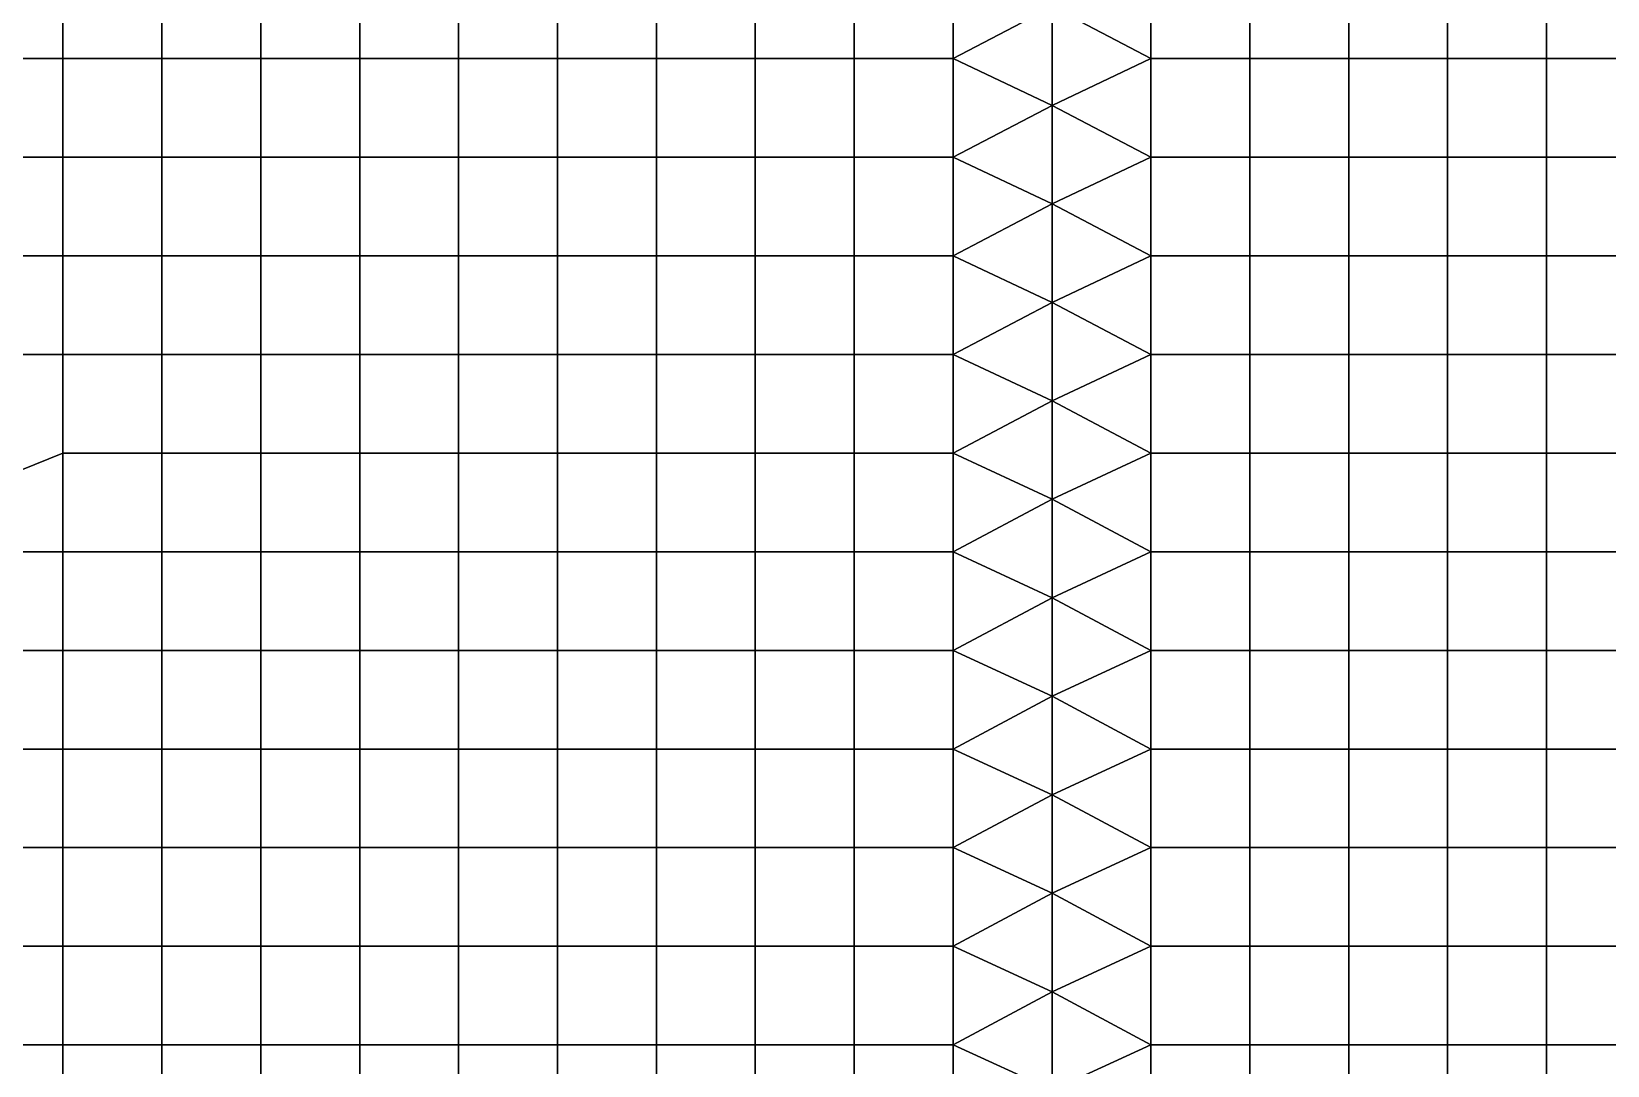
# Model space of a CAD drawing. Extents: x -13 to 39.3, y -26.5 to 20.6.
# Drawn here: x 7.97 to 15.97, y 6.43 to 11.68 of the extents above; entities that cross this region are included whole.
import ezdxf

# ---------------------------------------------------------------- set-up
doc = ezdxf.new("R2010")
doc.units = 0
doc.layers.add('BARS', color=1, linetype='CONTINUOUS')
doc.layers.add('FACES', color=5, linetype='CONTINUOUS')

msp = doc.modelspace()

# ---------------------------------------------------------------- linework, layer by layer
at = {"layer": 'BARS'}
for p, q in [((13.15, 11.3), (13.15, 11.8)), ((13.15, 11.3, 3.3), (13.15, 11.8, 3.3)), ((13.15, 10.8), (13.15, 11.3)), ((13.15, 10.8, 3.3), (13.15, 11.3, 3.3)), ((13.15, 10.3), (13.15, 10.8)), ((13.15, 10.3, 3.3), (13.15, 10.8, 3.3)), ((13.15, 9.8), (13.15, 10.3)), ((13.15, 9.8, 3.3), (13.15, 10.3, 3.3)), ((13.15, 9.3), (13.15, 9.8)), ((13.15, 9.3, 3.3), (13.15, 9.8, 3.3)), ((13.15, 8.8), (13.15, 9.3)), ((13.15, 8.8, 3.3), (13.15, 9.3, 3.3)), ((13.15, 8.3), (13.15, 8.8)), ((13.15, 8.3, 3.3), (13.15, 8.8, 3.3)), ((13.15, 7.8), (13.15, 8.3)), ((13.15, 7.8, 3.3), (13.15, 8.3, 3.3)), ((13.15, 7.3), (13.15, 7.8)), ((13.15, 7.3, 3.3), (13.15, 7.8, 3.3)), ((13.15, 6.8), (13.15, 7.3)), ((13.15, 6.8, 3.3), (13.15, 7.3, 3.3)), ((13.15, 6.3), (13.15, 6.8)), ((13.15, 6.3, 3.3), (13.15, 6.8, 3.3))]:
    msp.add_line(p, q, dxfattribs=at)
at = {"layer": 'FACES'}
for points in [[(8.12887, 12.038), (7.62675, 12.038), (7.62675, 11.5373), (8.12887, 11.5373)], [(8.12887, 12.038, 3.3), (7.62675, 12.038, 3.3), (7.62675, 11.5373, 3.3), (8.12887, 11.5373, 3.3)], [(8.63098, 12.038), (8.12887, 12.038), (8.12887, 11.5373), (8.63098, 11.5373)], [(8.63098, 12.038, 3.3), (8.12887, 12.038, 3.3), (8.12887, 11.5373, 3.3), (8.63098, 11.5373, 3.3)], [(9.13309, 12.038), (8.63098, 12.038), (8.63098, 11.5373), (9.13309, 11.5373)], [(9.13309, 12.038, 3.3), (8.63098, 12.038, 3.3), (8.63098, 11.5373, 3.3), (9.13309, 11.5373, 3.3)], [(9.63521, 12.038), (9.13309, 12.038), (9.13309, 11.5373), (9.63521, 11.5373)], [(9.63521, 12.038, 3.3), (9.13309, 12.038, 3.3), (9.13309, 11.5373, 3.3), (9.63521, 11.5373, 3.3)], [(10.1373, 12.038), (9.63521, 12.038), (9.63521, 11.5373), (10.1373, 11.5373)], [(10.1373, 12.038, 3.3), (9.63521, 12.038, 3.3), (9.63521, 11.5373, 3.3), (10.1373, 11.5373, 3.3)], [(10.6394, 12.038), (10.1373, 12.038), (10.1373, 11.5373), (10.6394, 11.5373)], [(10.6394, 12.038, 3.3), (10.1373, 12.038, 3.3), (10.1373, 11.5373, 3.3), (10.6394, 11.5373, 3.3)], [(11.1415, 12.038), (10.6394, 12.038), (10.6394, 11.5373), (11.1415, 11.5373)], [(11.1415, 12.038, 3.3), (10.6394, 12.038, 3.3), (10.6394, 11.5373, 3.3), (11.1415, 11.5373, 3.3)], [(11.6437, 12.038), (11.1415, 12.038), (11.1415, 11.5373), (11.6437, 11.5373)], [(11.6437, 12.038, 3.3), (11.1415, 12.038, 3.3), (11.1415, 11.5373, 3.3), (11.6437, 11.5373, 3.3)], [(12.1458, 12.038), (11.6437, 12.038), (11.6437, 11.5373), (12.1458, 11.5373)], [(12.1458, 12.038, 3.3), (11.6437, 12.038, 3.3), (11.6437, 11.5373, 3.3), (12.1458, 11.5373, 3.3)], [(12.6479, 12.038), (12.1458, 12.038), (12.1458, 11.5373), (12.6479, 11.5373)], [(12.6479, 12.038, 3.3), (12.1458, 12.038, 3.3), (12.1458, 11.5373, 3.3), (12.6479, 11.5373, 3.3)], [(13.15, 11.8), (12.6479, 12.038), (12.6479, 11.5373)], [(13.15, 11.8, 3.3), (12.6479, 12.038, 3.3), (12.6479, 11.5373, 3.3)], [(13.6521, 12.038), (13.15, 11.8), (13.6521, 11.5373)], [(13.6521, 12.038, 3.3), (13.15, 11.8, 3.3), (13.6521, 11.5373, 3.3)], [(14.1542, 12.038), (13.6521, 12.038), (13.6521, 11.5373), (14.1542, 11.5373)], [(14.1542, 12.038, 3.3), (13.6521, 12.038, 3.3), (13.6521, 11.5373, 3.3), (14.1542, 11.5373, 3.3)], [(14.6563, 12.038), (14.1542, 12.038), (14.1542, 11.5373), (14.6563, 11.5373)], [(14.6563, 12.038, 3.3), (14.1542, 12.038, 3.3), (14.1542, 11.5373, 3.3), (14.6563, 11.5373, 3.3)], [(15.1585, 12.038), (14.6563, 12.038), (14.6563, 11.5373), (15.1585, 11.5373)], [(15.1585, 12.038, 3.3), (14.6563, 12.038, 3.3), (14.6563, 11.5373, 3.3), (15.1585, 11.5373, 3.3)], [(15.6606, 12.038), (15.1585, 12.038), (15.1585, 11.5373), (15.6606, 11.5373)], [(15.6606, 12.038, 3.3), (15.1585, 12.038, 3.3), (15.1585, 11.5373, 3.3), (15.6606, 11.5373, 3.3)], [(16.1627, 12.038), (15.6606, 12.038), (15.6606, 11.5373), (16.1627, 11.5373)], [(16.1627, 12.038, 3.3), (15.6606, 12.038, 3.3), (15.6606, 11.5373, 3.3), (16.1627, 11.5373, 3.3)], [(13.15, 11.8), (12.6479, 11.5373), (13.15, 11.3)], [(13.15, 11.8, 3.3), (12.6479, 11.5373, 3.3), (13.15, 11.3, 3.3)], [(13.6521, 11.5373), (13.15, 11.8), (13.15, 11.3)], [(13.6521, 11.5373, 3.3), (13.15, 11.8, 3.3), (13.15, 11.3, 3.3)], [(8.12887, 11.5373), (7.62675, 11.5373), (7.62675, 11.0366), (8.12887, 11.0366)], [(8.12887, 11.5373, 3.3), (7.62675, 11.5373, 3.3), (7.62675, 11.0366, 3.3), (8.12887, 11.0366, 3.3)], [(8.63098, 11.5373), (8.12887, 11.5373), (8.12887, 11.0366), (8.63098, 11.0366)], [(8.63098, 11.5373, 3.3), (8.12887, 11.5373, 3.3), (8.12887, 11.0366, 3.3), (8.63098, 11.0366, 3.3)], [(9.13309, 11.5373), (8.63098, 11.5373), (8.63098, 11.0366), (9.13309, 11.0366)], [(9.13309, 11.5373, 3.3), (8.63098, 11.5373, 3.3), (8.63098, 11.0366, 3.3), (9.13309, 11.0366, 3.3)], [(9.63521, 11.5373), (9.13309, 11.5373), (9.13309, 11.0366), (9.63521, 11.0366)], [(9.63521, 11.5373, 3.3), (9.13309, 11.5373, 3.3), (9.13309, 11.0366, 3.3), (9.63521, 11.0366, 3.3)], [(10.1373, 11.5373), (9.63521, 11.5373), (9.63521, 11.0366), (10.1373, 11.0366)], [(10.1373, 11.5373, 3.3), (9.63521, 11.5373, 3.3), (9.63521, 11.0366, 3.3), (10.1373, 11.0366, 3.3)], [(10.6394, 11.5373), (10.1373, 11.5373), (10.1373, 11.0366), (10.6394, 11.0366)], [(10.6394, 11.5373, 3.3), (10.1373, 11.5373, 3.3), (10.1373, 11.0366, 3.3), (10.6394, 11.0366, 3.3)], [(11.1415, 11.5373), (10.6394, 11.5373), (10.6394, 11.0366), (11.1415, 11.0366)], [(11.1415, 11.5373, 3.3), (10.6394, 11.5373, 3.3), (10.6394, 11.0366, 3.3), (11.1415, 11.0366, 3.3)], [(11.6437, 11.5373), (11.1415, 11.5373), (11.1415, 11.0366), (11.6437, 11.0366)], [(11.6437, 11.5373, 3.3), (11.1415, 11.5373, 3.3), (11.1415, 11.0366, 3.3), (11.6437, 11.0366, 3.3)], [(12.1458, 11.5373), (11.6437, 11.5373), (11.6437, 11.0366), (12.1458, 11.0366)], [(12.1458, 11.5373, 3.3), (11.6437, 11.5373, 3.3), (11.6437, 11.0366, 3.3), (12.1458, 11.0366, 3.3)], [(12.6479, 11.5373), (12.1458, 11.5373), (12.1458, 11.0366), (12.6479, 11.0366)], [(12.6479, 11.5373, 3.3), (12.1458, 11.5373, 3.3), (12.1458, 11.0366, 3.3), (12.6479, 11.0366, 3.3)], [(13.15, 11.3), (12.6479, 11.5373), (12.6479, 11.0366)], [(13.15, 11.3, 3.3), (12.6479, 11.5373, 3.3), (12.6479, 11.0366, 3.3)], [(13.6521, 11.5373), (13.15, 11.3), (13.6521, 11.0366)], [(13.6521, 11.5373, 3.3), (13.15, 11.3, 3.3), (13.6521, 11.0366, 3.3)], [(14.1542, 11.5373), (13.6521, 11.5373), (13.6521, 11.0366), (14.1542, 11.0366)], [(14.1542, 11.5373, 3.3), (13.6521, 11.5373, 3.3), (13.6521, 11.0366, 3.3), (14.1542, 11.0366, 3.3)], [(14.6563, 11.5373), (14.1542, 11.5373), (14.1542, 11.0366), (14.6563, 11.0366)], [(14.6563, 11.5373, 3.3), (14.1542, 11.5373, 3.3), (14.1542, 11.0366, 3.3), (14.6563, 11.0366, 3.3)], [(15.1585, 11.5373), (14.6563, 11.5373), (14.6563, 11.0366), (15.1585, 11.0366)], [(15.1585, 11.5373, 3.3), (14.6563, 11.5373, 3.3), (14.6563, 11.0366, 3.3), (15.1585, 11.0366, 3.3)], [(15.6606, 11.5373), (15.1585, 11.5373), (15.1585, 11.0366), (15.6606, 11.0366)], [(15.6606, 11.5373, 3.3), (15.1585, 11.5373, 3.3), (15.1585, 11.0366, 3.3), (15.6606, 11.0366, 3.3)], [(16.1627, 11.5373), (15.6606, 11.5373), (15.6606, 11.0366), (16.1627, 11.0366)], [(16.1627, 11.5373, 3.3), (15.6606, 11.5373, 3.3), (15.6606, 11.0366, 3.3), (16.1627, 11.0366, 3.3)], [(13.15, 11.3), (12.6479, 11.0366), (13.15, 10.8)], [(13.15, 11.3, 3.3), (12.6479, 11.0366, 3.3), (13.15, 10.8, 3.3)], [(13.6521, 11.0366), (13.15, 11.3), (13.15, 10.8)], [(13.15, 10.8, 0.66), (13.15, 10.8), (13.15, 11.3), (13.15, 11.3, 0.66)], [(13.15, 10.8, 1.32), (13.15, 10.8, 0.66), (13.15, 11.3, 0.66), (13.15, 11.3, 1.32)], [(13.15, 10.8, 1.98), (13.15, 10.8, 1.32), (13.15, 11.3, 1.32), (13.15, 11.3, 1.98)], [(13.15, 10.8, 2.64), (13.15, 10.8, 1.98), (13.15, 11.3, 1.98), (13.15, 11.3, 2.64)], [(13.15, 10.8, 2.64), (13.15, 11.3, 2.64), (13.15, 11.3, 3.3), (13.15, 10.8, 3.3)], [(13.6521, 11.0366, 3.3), (13.15, 11.3, 3.3), (13.15, 10.8, 3.3)], [(8.12887, 11.0366), (7.62675, 11.0366), (7.62675, 10.5359), (8.12887, 10.5359)], [(8.12887, 11.0366, 3.3), (7.62675, 11.0366, 3.3), (7.62675, 10.5359, 3.3), (8.12887, 10.5359, 3.3)], [(8.63098, 11.0366), (8.12887, 11.0366), (8.12887, 10.5359), (8.63098, 10.5359)], [(8.63098, 11.0366, 3.3), (8.12887, 11.0366, 3.3), (8.12887, 10.5359, 3.3), (8.63098, 10.5359, 3.3)], [(9.13309, 11.0366), (8.63098, 11.0366), (8.63098, 10.5359), (9.13309, 10.5359)], [(9.13309, 11.0366, 3.3), (8.63098, 11.0366, 3.3), (8.63098, 10.5359, 3.3), (9.13309, 10.5359, 3.3)], [(9.63521, 11.0366), (9.13309, 11.0366), (9.13309, 10.5359), (9.63521, 10.5359)], [(9.63521, 11.0366, 3.3), (9.13309, 11.0366, 3.3), (9.13309, 10.5359, 3.3), (9.63521, 10.5359, 3.3)], [(10.1373, 11.0366), (9.63521, 11.0366), (9.63521, 10.5359), (10.1373, 10.5359)], [(10.1373, 11.0366, 3.3), (9.63521, 11.0366, 3.3), (9.63521, 10.5359, 3.3), (10.1373, 10.5359, 3.3)], [(10.6394, 11.0366), (10.1373, 11.0366), (10.1373, 10.5359), (10.6394, 10.5359)], [(10.6394, 11.0366, 3.3), (10.1373, 11.0366, 3.3), (10.1373, 10.5359, 3.3), (10.6394, 10.5359, 3.3)], [(11.1415, 11.0366), (10.6394, 11.0366), (10.6394, 10.5359), (11.1415, 10.5359)], [(11.1415, 11.0366, 3.3), (10.6394, 11.0366, 3.3), (10.6394, 10.5359, 3.3), (11.1415, 10.5359, 3.3)], [(11.6437, 11.0366), (11.1415, 11.0366), (11.1415, 10.5359), (11.6437, 10.5359)], [(11.6437, 11.0366, 3.3), (11.1415, 11.0366, 3.3), (11.1415, 10.5359, 3.3), (11.6437, 10.5359, 3.3)], [(12.1458, 11.0366), (11.6437, 11.0366), (11.6437, 10.5359), (12.1458, 10.5359)], [(12.1458, 11.0366, 3.3), (11.6437, 11.0366, 3.3), (11.6437, 10.5359, 3.3), (12.1458, 10.5359, 3.3)], [(12.6479, 11.0366), (12.1458, 11.0366), (12.1458, 10.5359), (12.6479, 10.5359)], [(12.6479, 11.0366, 3.3), (12.1458, 11.0366, 3.3), (12.1458, 10.5359, 3.3), (12.6479, 10.5359, 3.3)], [(13.15, 10.8), (12.6479, 11.0366), (12.6479, 10.5359)], [(13.15, 10.8, 3.3), (12.6479, 11.0366, 3.3), (12.6479, 10.5359, 3.3)], [(13.6521, 11.0366), (13.15, 10.8), (13.6521, 10.5359)], [(13.6521, 11.0366, 3.3), (13.15, 10.8, 3.3), (13.6521, 10.5359, 3.3)], [(14.1542, 11.0366), (13.6521, 11.0366), (13.6521, 10.5359), (14.1542, 10.5359)], [(14.1542, 11.0366, 3.3), (13.6521, 11.0366, 3.3), (13.6521, 10.5359, 3.3), (14.1542, 10.5359, 3.3)], [(14.6563, 11.0366), (14.1542, 11.0366), (14.1542, 10.5359), (14.6563, 10.5359)], [(14.6563, 11.0366, 3.3), (14.1542, 11.0366, 3.3), (14.1542, 10.5359, 3.3), (14.6563, 10.5359, 3.3)], [(15.1585, 11.0366), (14.6563, 11.0366), (14.6563, 10.5359), (15.1585, 10.5359)], [(15.1585, 11.0366, 3.3), (14.6563, 11.0366, 3.3), (14.6563, 10.5359, 3.3), (15.1585, 10.5359, 3.3)], [(15.6606, 11.0366), (15.1585, 11.0366), (15.1585, 10.5359), (15.6606, 10.5359)], [(15.6606, 11.0366, 3.3), (15.1585, 11.0366, 3.3), (15.1585, 10.5359, 3.3), (15.6606, 10.5359, 3.3)], [(16.1627, 11.0366), (15.6606, 11.0366), (15.6606, 10.5359), (16.1627, 10.5359)], [(16.1627, 11.0366, 3.3), (15.6606, 11.0366, 3.3), (15.6606, 10.5359, 3.3), (16.1627, 10.5359, 3.3)], [(13.15, 10.8), (12.6479, 10.5359), (13.15, 10.3)], [(13.15, 10.8, 3.3), (12.6479, 10.5359, 3.3), (13.15, 10.3, 3.3)], [(13.6521, 10.5359), (13.15, 10.8), (13.15, 10.3)], [(13.15, 10.3, 0.66), (13.15, 10.3), (13.15, 10.8), (13.15, 10.8, 0.66)], [(13.15, 10.3, 1.32), (13.15, 10.3, 0.66), (13.15, 10.8, 0.66), (13.15, 10.8, 1.32)], [(13.15, 10.3, 1.98), (13.15, 10.3, 1.32), (13.15, 10.8, 1.32), (13.15, 10.8, 1.98)], [(13.15, 10.3, 2.64), (13.15, 10.3, 1.98), (13.15, 10.8, 1.98), (13.15, 10.8, 2.64)], [(13.15, 10.3, 2.64), (13.15, 10.8, 2.64), (13.15, 10.8, 3.3), (13.15, 10.3, 3.3)], [(13.6521, 10.5359, 3.3), (13.15, 10.8, 3.3), (13.15, 10.3, 3.3)], [(8.12887, 10.5359), (7.62675, 10.5359), (7.62675, 10.0351), (8.12887, 10.0351)], [(8.12887, 10.5359, 3.3), (7.62675, 10.5359, 3.3), (7.62675, 10.0351, 3.3), (8.12887, 10.0351, 3.3)], [(8.63098, 10.5359), (8.12887, 10.5359), (8.12887, 10.0351), (8.63098, 10.0351)], [(8.63098, 10.5359, 3.3), (8.12887, 10.5359, 3.3), (8.12887, 10.0351, 3.3), (8.63098, 10.0351, 3.3)], [(9.13309, 10.5359), (8.63098, 10.5359), (8.63098, 10.0351), (9.13309, 10.0351)], [(9.13309, 10.5359, 3.3), (8.63098, 10.5359, 3.3), (8.63098, 10.0351, 3.3), (9.13309, 10.0351, 3.3)], [(9.63521, 10.5359), (9.13309, 10.5359), (9.13309, 10.0351), (9.63521, 10.0351)], [(9.63521, 10.5359, 3.3), (9.13309, 10.5359, 3.3), (9.13309, 10.0351, 3.3), (9.63521, 10.0351, 3.3)], [(10.1373, 10.5359), (9.63521, 10.5359), (9.63521, 10.0351), (10.1373, 10.0351)], [(10.1373, 10.5359, 3.3), (9.63521, 10.5359, 3.3), (9.63521, 10.0351, 3.3), (10.1373, 10.0351, 3.3)], [(10.6394, 10.5359), (10.1373, 10.5359), (10.1373, 10.0351), (10.6394, 10.0351)], [(10.6394, 10.5359, 3.3), (10.1373, 10.5359, 3.3), (10.1373, 10.0351, 3.3), (10.6394, 10.0351, 3.3)], [(11.1415, 10.5359), (10.6394, 10.5359), (10.6394, 10.0351), (11.1415, 10.0351)], [(11.1415, 10.5359, 3.3), (10.6394, 10.5359, 3.3), (10.6394, 10.0351, 3.3), (11.1415, 10.0351, 3.3)], [(11.6437, 10.5359), (11.1415, 10.5359), (11.1415, 10.0351), (11.6437, 10.0351)], [(11.6437, 10.5359, 3.3), (11.1415, 10.5359, 3.3), (11.1415, 10.0351, 3.3), (11.6437, 10.0351, 3.3)], [(12.1458, 10.5359), (11.6437, 10.5359), (11.6437, 10.0351), (12.1458, 10.0351)], [(12.1458, 10.5359, 3.3), (11.6437, 10.5359, 3.3), (11.6437, 10.0351, 3.3), (12.1458, 10.0351, 3.3)], [(12.6479, 10.5359), (12.1458, 10.5359), (12.1458, 10.0351), (12.6479, 10.0351)], [(12.6479, 10.5359, 3.3), (12.1458, 10.5359, 3.3), (12.1458, 10.0351, 3.3), (12.6479, 10.0351, 3.3)], [(13.15, 10.3), (12.6479, 10.5359), (12.6479, 10.0351)], [(13.15, 10.3, 3.3), (12.6479, 10.5359, 3.3), (12.6479, 10.0351, 3.3)], [(13.6521, 10.5359), (13.15, 10.3), (13.6521, 10.0351)], [(13.6521, 10.5359, 3.3), (13.15, 10.3, 3.3), (13.6521, 10.0351, 3.3)], [(14.1542, 10.5359), (13.6521, 10.5359), (13.6521, 10.0351), (14.1542, 10.0351)], [(14.1542, 10.5359, 3.3), (13.6521, 10.5359, 3.3), (13.6521, 10.0351, 3.3), (14.1542, 10.0351, 3.3)], [(14.6563, 10.5359), (14.1542, 10.5359), (14.1542, 10.0351), (14.6563, 10.0351)], [(14.6563, 10.5359, 3.3), (14.1542, 10.5359, 3.3), (14.1542, 10.0351, 3.3), (14.6563, 10.0351, 3.3)], [(15.1585, 10.5359), (14.6563, 10.5359), (14.6563, 10.0351), (15.1585, 10.0351)], [(15.1585, 10.5359, 3.3), (14.6563, 10.5359, 3.3), (14.6563, 10.0351, 3.3), (15.1585, 10.0351, 3.3)], [(15.6606, 10.5359), (15.1585, 10.5359), (15.1585, 10.0351), (15.6606, 10.0351)], [(15.6606, 10.5359, 3.3), (15.1585, 10.5359, 3.3), (15.1585, 10.0351, 3.3), (15.6606, 10.0351, 3.3)], [(16.1627, 10.5359), (15.6606, 10.5359), (15.6606, 10.0351), (16.1627, 10.0351)], [(16.1627, 10.5359, 3.3), (15.6606, 10.5359, 3.3), (15.6606, 10.0351, 3.3), (16.1627, 10.0351, 3.3)], [(13.15, 10.3), (12.6479, 10.0351), (13.15, 9.8)], [(13.15, 10.3, 3.3), (12.6479, 10.0351, 3.3), (13.15, 9.8, 3.3)], [(13.6521, 10.0351), (13.15, 10.3), (13.15, 9.8)], [(13.15, 9.8, 0.66), (13.15, 9.8), (13.15, 10.3), (13.15, 10.3, 0.66)], [(13.15, 9.8, 1.32), (13.15, 9.8, 0.66), (13.15, 10.3, 0.66), (13.15, 10.3, 1.32)], [(13.15, 9.8, 1.98), (13.15, 9.8, 1.32), (13.15, 10.3, 1.32), (13.15, 10.3, 1.98)], [(13.15, 9.8, 2.64), (13.15, 9.8, 1.98), (13.15, 10.3, 1.98), (13.15, 10.3, 2.64)], [(13.15, 9.8, 2.64), (13.15, 10.3, 2.64), (13.15, 10.3, 3.3), (13.15, 9.8, 3.3)], [(13.6521, 10.0351, 3.3), (13.15, 10.3, 3.3), (13.15, 9.8, 3.3)], [(8.12887, 10.0351), (7.62675, 10.0351), (7.55, 9.3), (8.12887, 9.53444)], [(8.12887, 10.0351, 3.3), (7.62675, 10.0351, 3.3), (7.55, 9.3, 3.3), (8.12887, 9.53444, 3.3)], [(8.63098, 10.0351), (8.12887, 10.0351), (8.12887, 9.53444), (8.63098, 9.53444)], [(8.63098, 10.0351, 3.3), (8.12887, 10.0351, 3.3), (8.12887, 9.53444, 3.3), (8.63098, 9.53444, 3.3)], [(9.13309, 10.0351), (8.63098, 10.0351), (8.63098, 9.53444), (9.13309, 9.53444)], [(9.13309, 10.0351, 3.3), (8.63098, 10.0351, 3.3), (8.63098, 9.53444, 3.3), (9.13309, 9.53444, 3.3)], [(9.63521, 10.0351), (9.13309, 10.0351), (9.13309, 9.53444), (9.63521, 9.53444)], [(9.63521, 10.0351, 3.3), (9.13309, 10.0351, 3.3), (9.13309, 9.53444, 3.3), (9.63521, 9.53444, 3.3)], [(10.1373, 10.0351), (9.63521, 10.0351), (9.63521, 9.53444), (10.1373, 9.53444)], [(10.1373, 10.0351, 3.3), (9.63521, 10.0351, 3.3), (9.63521, 9.53444, 3.3), (10.1373, 9.53444, 3.3)], [(10.6394, 10.0351), (10.1373, 10.0351), (10.1373, 9.53444), (10.6394, 9.53444)], [(10.6394, 10.0351, 3.3), (10.1373, 10.0351, 3.3), (10.1373, 9.53444, 3.3), (10.6394, 9.53444, 3.3)], [(11.1415, 10.0351), (10.6394, 10.0351), (10.6394, 9.53444), (11.1415, 9.53444)], [(11.1415, 10.0351, 3.3), (10.6394, 10.0351, 3.3), (10.6394, 9.53444, 3.3), (11.1415, 9.53444, 3.3)], [(11.6437, 10.0351), (11.1415, 10.0351), (11.1415, 9.53444), (11.6437, 9.53444)], [(11.6437, 10.0351, 3.3), (11.1415, 10.0351, 3.3), (11.1415, 9.53444, 3.3), (11.6437, 9.53444, 3.3)], [(12.1458, 10.0351), (11.6437, 10.0351), (11.6437, 9.53444), (12.1458, 9.53444)], [(12.1458, 10.0351, 3.3), (11.6437, 10.0351, 3.3), (11.6437, 9.53444, 3.3), (12.1458, 9.53444, 3.3)], [(12.6479, 10.0351), (12.1458, 10.0351), (12.1458, 9.53444), (12.6479, 9.53444)], [(12.6479, 10.0351, 3.3), (12.1458, 10.0351, 3.3), (12.1458, 9.53444, 3.3), (12.6479, 9.53444, 3.3)], [(13.15, 9.8), (12.6479, 10.0351), (12.6479, 9.53444)], [(13.15, 9.8, 3.3), (12.6479, 10.0351, 3.3), (12.6479, 9.53444, 3.3)], [(13.6521, 10.0351), (13.15, 9.8), (13.6521, 9.53444)], [(13.6521, 10.0351, 3.3), (13.15, 9.8, 3.3), (13.6521, 9.53444, 3.3)], [(14.1542, 10.0351), (13.6521, 10.0351), (13.6521, 9.53444), (14.1542, 9.53444)], [(14.1542, 10.0351, 3.3), (13.6521, 10.0351, 3.3), (13.6521, 9.53444, 3.3), (14.1542, 9.53444, 3.3)], [(14.6563, 10.0351), (14.1542, 10.0351), (14.1542, 9.53444), (14.6563, 9.53444)], [(14.6563, 10.0351, 3.3), (14.1542, 10.0351, 3.3), (14.1542, 9.53444, 3.3), (14.6563, 9.53444, 3.3)], [(15.1585, 10.0351), (14.6563, 10.0351), (14.6563, 9.53444), (15.1585, 9.53444)], [(15.1585, 10.0351, 3.3), (14.6563, 10.0351, 3.3), (14.6563, 9.53444, 3.3), (15.1585, 9.53444, 3.3)], [(15.6606, 10.0351), (15.1585, 10.0351), (15.1585, 9.53444), (15.6606, 9.53444)], [(15.6606, 10.0351, 3.3), (15.1585, 10.0351, 3.3), (15.1585, 9.53444, 3.3), (15.6606, 9.53444, 3.3)], [(16.1627, 10.0351), (15.6606, 10.0351), (15.6606, 9.53444), (16.1627, 9.53444)], [(16.1627, 10.0351, 3.3), (15.6606, 10.0351, 3.3), (15.6606, 9.53444, 3.3), (16.1627, 9.53444, 3.3)], [(13.15, 9.8), (12.6479, 9.53444), (13.15, 9.3)], [(13.15, 9.8, 3.3), (12.6479, 9.53444, 3.3), (13.15, 9.3, 3.3)], [(13.6521, 9.53444), (13.15, 9.8), (13.15, 9.3)], [(13.15, 9.3, 0.66), (13.15, 9.3), (13.15, 9.8), (13.15, 9.8, 0.66)], [(13.15, 9.3, 1.32), (13.15, 9.3, 0.66), (13.15, 9.8, 0.66), (13.15, 9.8, 1.32)], [(13.15, 9.3, 1.98), (13.15, 9.3, 1.32), (13.15, 9.8, 1.32), (13.15, 9.8, 1.98)], [(13.15, 9.3, 2.64), (13.15, 9.3, 1.98), (13.15, 9.8, 1.98), (13.15, 9.8, 2.64)], [(13.15, 9.3, 2.64), (13.15, 9.8, 2.64), (13.15, 9.8, 3.3), (13.15, 9.3, 3.3)], [(13.6521, 9.53444, 3.3), (13.15, 9.8, 3.3), (13.15, 9.3, 3.3)], [(8.12887, 9.53444), (7.55, 9.3), (7.62675, 9.03373), (8.12887, 9.03373)], [(8.12887, 9.53444, 3.3), (7.55, 9.3, 3.3), (7.62675, 9.03373, 3.3), (8.12887, 9.03373, 3.3)], [(8.63098, 9.53444), (8.12887, 9.53444), (8.12887, 9.03373), (8.63098, 9.03373)], [(8.63098, 9.53444, 3.3), (8.12887, 9.53444, 3.3), (8.12887, 9.03373, 3.3), (8.63098, 9.03373, 3.3)], [(9.13309, 9.53444), (8.63098, 9.53444), (8.63098, 9.03373), (9.13309, 9.03373)], [(9.13309, 9.53444, 3.3), (8.63098, 9.53444, 3.3), (8.63098, 9.03373, 3.3), (9.13309, 9.03373, 3.3)], [(9.63521, 9.53444), (9.13309, 9.53444), (9.13309, 9.03373), (9.63521, 9.03373)], [(9.63521, 9.53444, 3.3), (9.13309, 9.53444, 3.3), (9.13309, 9.03373, 3.3), (9.63521, 9.03373, 3.3)], [(10.1373, 9.53444), (9.63521, 9.53444), (9.63521, 9.03373), (10.1373, 9.03373)], [(10.1373, 9.53444, 3.3), (9.63521, 9.53444, 3.3), (9.63521, 9.03373, 3.3), (10.1373, 9.03373, 3.3)], [(10.6394, 9.53444), (10.1373, 9.53444), (10.1373, 9.03373), (10.6394, 9.03373)], [(10.6394, 9.53444, 3.3), (10.1373, 9.53444, 3.3), (10.1373, 9.03373, 3.3), (10.6394, 9.03373, 3.3)], [(11.1415, 9.53444), (10.6394, 9.53444), (10.6394, 9.03373), (11.1415, 9.03373)], [(11.1415, 9.53444, 3.3), (10.6394, 9.53444, 3.3), (10.6394, 9.03373, 3.3), (11.1415, 9.03373, 3.3)], [(11.6437, 9.53444), (11.1415, 9.53444), (11.1415, 9.03373), (11.6437, 9.03373)], [(11.6437, 9.53444, 3.3), (11.1415, 9.53444, 3.3), (11.1415, 9.03373, 3.3), (11.6437, 9.03373, 3.3)], [(12.1458, 9.53444), (11.6437, 9.53444), (11.6437, 9.03373), (12.1458, 9.03373)], [(12.1458, 9.53444, 3.3), (11.6437, 9.53444, 3.3), (11.6437, 9.03373, 3.3), (12.1458, 9.03373, 3.3)], [(12.6479, 9.53444), (12.1458, 9.53444), (12.1458, 9.03373), (12.6479, 9.03373)], [(12.6479, 9.53444, 3.3), (12.1458, 9.53444, 3.3), (12.1458, 9.03373, 3.3), (12.6479, 9.03373, 3.3)], [(13.15, 9.3), (12.6479, 9.53444), (12.6479, 9.03373)], [(13.15, 9.3, 3.3), (12.6479, 9.53444, 3.3), (12.6479, 9.03373, 3.3)], [(13.6521, 9.53444), (13.15, 9.3), (13.6521, 9.03373)], [(13.6521, 9.53444, 3.3), (13.15, 9.3, 3.3), (13.6521, 9.03373, 3.3)], [(14.1542, 9.53444), (13.6521, 9.53444), (13.6521, 9.03373), (14.1542, 9.03373)], [(14.1542, 9.53444, 3.3), (13.6521, 9.53444, 3.3), (13.6521, 9.03373, 3.3), (14.1542, 9.03373, 3.3)], [(14.6563, 9.53444), (14.1542, 9.53444), (14.1542, 9.03373), (14.6563, 9.03373)], [(14.6563, 9.53444, 3.3), (14.1542, 9.53444, 3.3), (14.1542, 9.03373, 3.3), (14.6563, 9.03373, 3.3)], [(15.1585, 9.53444), (14.6563, 9.53444), (14.6563, 9.03373), (15.1585, 9.03373)], [(15.1585, 9.53444, 3.3), (14.6563, 9.53444, 3.3), (14.6563, 9.03373, 3.3), (15.1585, 9.03373, 3.3)], [(15.6606, 9.53444), (15.1585, 9.53444), (15.1585, 9.03373), (15.6606, 9.03373)], [(15.6606, 9.53444, 3.3), (15.1585, 9.53444, 3.3), (15.1585, 9.03373, 3.3), (15.6606, 9.03373, 3.3)], [(16.1627, 9.53444), (15.6606, 9.53444), (15.6606, 9.03373), (16.1627, 9.03373)], [(16.1627, 9.53444, 3.3), (15.6606, 9.53444, 3.3), (15.6606, 9.03373, 3.3), (16.1627, 9.03373, 3.3)], [(13.15, 9.3), (12.6479, 9.03373), (13.15, 8.8)], [(13.15, 9.3, 3.3), (12.6479, 9.03373, 3.3), (13.15, 8.8, 3.3)], [(13.6521, 9.03373), (13.15, 9.3), (13.15, 8.8)], [(13.15, 8.8, 0.66), (13.15, 8.8), (13.15, 9.3), (13.15, 9.3, 0.66)], [(13.15, 8.8, 0.66), (13.15, 9.3, 0.66), (13.15, 9.3, 1.32), (13.15, 8.8, 1.32)], [(13.15, 8.8, 1.32), (13.15, 9.3, 1.32), (13.15, 9.3, 1.98), (13.15, 8.8, 1.98)], [(13.15, 8.8, 1.98), (13.15, 9.3, 1.98), (13.15, 9.3, 2.64), (13.15, 8.8, 2.64)], [(13.15, 8.8, 2.64), (13.15, 9.3, 2.64), (13.15, 9.3, 3.3), (13.15, 8.8, 3.3)], [(13.6521, 9.03373, 3.3), (13.15, 9.3, 3.3), (13.15, 8.8, 3.3)], [(8.12887, 9.03373), (7.62675, 9.03373), (7.62675, 8.53302), (8.12887, 8.53302)], [(8.12887, 9.03373, 3.3), (7.62675, 9.03373, 3.3), (7.62675, 8.53302, 3.3), (8.12887, 8.53302, 3.3)], [(8.63098, 9.03373), (8.12887, 9.03373), (8.12887, 8.53302), (8.63098, 8.53302)], [(8.63098, 9.03373, 3.3), (8.12887, 9.03373, 3.3), (8.12887, 8.53302, 3.3), (8.63098, 8.53302, 3.3)], [(9.13309, 9.03373), (8.63098, 9.03373), (8.63098, 8.53302), (9.13309, 8.53302)], [(9.13309, 9.03373, 3.3), (8.63098, 9.03373, 3.3), (8.63098, 8.53302, 3.3), (9.13309, 8.53302, 3.3)], [(9.63521, 9.03373), (9.13309, 9.03373), (9.13309, 8.53302), (9.63521, 8.53302)], [(9.63521, 9.03373, 3.3), (9.13309, 9.03373, 3.3), (9.13309, 8.53302, 3.3), (9.63521, 8.53302, 3.3)], [(10.1373, 9.03373), (9.63521, 9.03373), (9.63521, 8.53302), (10.1373, 8.53302)], [(10.1373, 9.03373, 3.3), (9.63521, 9.03373, 3.3), (9.63521, 8.53302, 3.3), (10.1373, 8.53302, 3.3)], [(10.6394, 9.03373), (10.1373, 9.03373), (10.1373, 8.53302), (10.6394, 8.53302)], [(10.6394, 9.03373, 3.3), (10.1373, 9.03373, 3.3), (10.1373, 8.53302, 3.3), (10.6394, 8.53302, 3.3)], [(11.1415, 9.03373), (10.6394, 9.03373), (10.6394, 8.53302), (11.1415, 8.53302)], [(11.1415, 9.03373, 3.3), (10.6394, 9.03373, 3.3), (10.6394, 8.53302, 3.3), (11.1415, 8.53302, 3.3)], [(11.6437, 9.03373), (11.1415, 9.03373), (11.1415, 8.53302), (11.6437, 8.53302)], [(11.6437, 9.03373, 3.3), (11.1415, 9.03373, 3.3), (11.1415, 8.53302, 3.3), (11.6437, 8.53302, 3.3)], [(12.1458, 9.03373), (11.6437, 9.03373), (11.6437, 8.53302), (12.1458, 8.53302)], [(12.1458, 9.03373, 3.3), (11.6437, 9.03373, 3.3), (11.6437, 8.53302, 3.3), (12.1458, 8.53302, 3.3)], [(12.6479, 9.03373), (12.1458, 9.03373), (12.1458, 8.53302), (12.6479, 8.53302)], [(12.6479, 9.03373, 3.3), (12.1458, 9.03373, 3.3), (12.1458, 8.53302, 3.3), (12.6479, 8.53302, 3.3)], [(13.15, 8.8), (12.6479, 9.03373), (12.6479, 8.53302)], [(13.15, 8.8, 3.3), (12.6479, 9.03373, 3.3), (12.6479, 8.53302, 3.3)], [(13.6521, 9.03373), (13.15, 8.8), (13.6521, 8.53302)], [(13.6521, 9.03373, 3.3), (13.15, 8.8, 3.3), (13.6521, 8.53302, 3.3)], [(14.1542, 9.03373), (13.6521, 9.03373), (13.6521, 8.53302), (14.1542, 8.53302)], [(14.1542, 9.03373, 3.3), (13.6521, 9.03373, 3.3), (13.6521, 8.53302, 3.3), (14.1542, 8.53302, 3.3)], [(14.6563, 9.03373), (14.1542, 9.03373), (14.1542, 8.53302), (14.6563, 8.53302)], [(14.6563, 9.03373, 3.3), (14.1542, 9.03373, 3.3), (14.1542, 8.53302, 3.3), (14.6563, 8.53302, 3.3)], [(15.1585, 9.03373), (14.6563, 9.03373), (14.6563, 8.53302), (15.1585, 8.53302)], [(15.1585, 9.03373, 3.3), (14.6563, 9.03373, 3.3), (14.6563, 8.53302, 3.3), (15.1585, 8.53302, 3.3)], [(15.6606, 9.03373), (15.1585, 9.03373), (15.1585, 8.53302), (15.6606, 8.53302)], [(15.6606, 9.03373, 3.3), (15.1585, 9.03373, 3.3), (15.1585, 8.53302, 3.3), (15.6606, 8.53302, 3.3)], [(16.1627, 9.03373), (15.6606, 9.03373), (15.6606, 8.53302), (16.1627, 8.53302)], [(16.1627, 9.03373, 3.3), (15.6606, 9.03373, 3.3), (15.6606, 8.53302, 3.3), (16.1627, 8.53302, 3.3)], [(13.15, 8.8), (12.6479, 8.53302), (13.15, 8.3)], [(13.15, 8.8, 3.3), (12.6479, 8.53302, 3.3), (13.15, 8.3, 3.3)], [(13.6521, 8.53302), (13.15, 8.8), (13.15, 8.3)], [(13.15, 8.3, 0.66), (13.15, 8.3), (13.15, 8.8), (13.15, 8.8, 0.66)], [(13.15, 8.3, 0.66), (13.15, 8.8, 0.66), (13.15, 8.8, 1.32), (13.15, 8.3, 1.32)], [(13.15, 8.3, 1.32), (13.15, 8.8, 1.32), (13.15, 8.8, 1.98), (13.15, 8.3, 1.98)], [(13.15, 8.3, 1.98), (13.15, 8.8, 1.98), (13.15, 8.8, 2.64), (13.15, 8.3, 2.64)], [(13.15, 8.3, 2.64), (13.15, 8.8, 2.64), (13.15, 8.8, 3.3), (13.15, 8.3, 3.3)], [(13.6521, 8.53302, 3.3), (13.15, 8.8, 3.3), (13.15, 8.3, 3.3)], [(8.12887, 8.53302), (7.62675, 8.53302), (7.62675, 8.03231), (8.12887, 8.03231)], [(8.12887, 8.53302, 3.3), (7.62675, 8.53302, 3.3), (7.62675, 8.03231, 3.3), (8.12887, 8.03231, 3.3)], [(8.63098, 8.53302), (8.12887, 8.53302), (8.12887, 8.03231), (8.63098, 8.03231)], [(8.63098, 8.53302, 3.3), (8.12887, 8.53302, 3.3), (8.12887, 8.03231, 3.3), (8.63098, 8.03231, 3.3)], [(9.13309, 8.53302), (8.63098, 8.53302), (8.63098, 8.03231), (9.13309, 8.03231)], [(9.13309, 8.53302, 3.3), (8.63098, 8.53302, 3.3), (8.63098, 8.03231, 3.3), (9.13309, 8.03231, 3.3)], [(9.63521, 8.53302), (9.13309, 8.53302), (9.13309, 8.03231), (9.63521, 8.03231)], [(9.63521, 8.53302, 3.3), (9.13309, 8.53302, 3.3), (9.13309, 8.03231, 3.3), (9.63521, 8.03231, 3.3)], [(10.1373, 8.53302), (9.63521, 8.53302), (9.63521, 8.03231), (10.1373, 8.03231)], [(10.1373, 8.53302, 3.3), (9.63521, 8.53302, 3.3), (9.63521, 8.03231, 3.3), (10.1373, 8.03231, 3.3)], [(10.6394, 8.53302), (10.1373, 8.53302), (10.1373, 8.03231), (10.6394, 8.03231)], [(10.6394, 8.53302, 3.3), (10.1373, 8.53302, 3.3), (10.1373, 8.03231, 3.3), (10.6394, 8.03231, 3.3)], [(11.1415, 8.53302), (10.6394, 8.53302), (10.6394, 8.03231), (11.1415, 8.03231)], [(11.1415, 8.53302, 3.3), (10.6394, 8.53302, 3.3), (10.6394, 8.03231, 3.3), (11.1415, 8.03231, 3.3)], [(11.6437, 8.53302), (11.1415, 8.53302), (11.1415, 8.03231), (11.6437, 8.03231)], [(11.6437, 8.53302, 3.3), (11.1415, 8.53302, 3.3), (11.1415, 8.03231, 3.3), (11.6437, 8.03231, 3.3)], [(12.1458, 8.53302), (11.6437, 8.53302), (11.6437, 8.03231), (12.1458, 8.03231)], [(12.1458, 8.53302, 3.3), (11.6437, 8.53302, 3.3), (11.6437, 8.03231, 3.3), (12.1458, 8.03231, 3.3)], [(12.6479, 8.53302), (12.1458, 8.53302), (12.1458, 8.03231), (12.6479, 8.03231)], [(12.6479, 8.53302, 3.3), (12.1458, 8.53302, 3.3), (12.1458, 8.03231, 3.3), (12.6479, 8.03231, 3.3)], [(13.15, 8.3), (12.6479, 8.53302), (12.6479, 8.03231)], [(13.15, 8.3, 3.3), (12.6479, 8.53302, 3.3), (12.6479, 8.03231, 3.3)], [(13.6521, 8.53302), (13.15, 8.3), (13.6521, 8.03231)], [(13.6521, 8.53302, 3.3), (13.15, 8.3, 3.3), (13.6521, 8.03231, 3.3)], [(14.1542, 8.53302), (13.6521, 8.53302), (13.6521, 8.03231), (14.1542, 8.03231)], [(14.1542, 8.53302, 3.3), (13.6521, 8.53302, 3.3), (13.6521, 8.03231, 3.3), (14.1542, 8.03231, 3.3)], [(14.6563, 8.53302), (14.1542, 8.53302), (14.1542, 8.03231), (14.6563, 8.03231)], [(14.6563, 8.53302, 3.3), (14.1542, 8.53302, 3.3), (14.1542, 8.03231, 3.3), (14.6563, 8.03231, 3.3)], [(15.1585, 8.53302), (14.6563, 8.53302), (14.6563, 8.03231), (15.1585, 8.03231)], [(15.1585, 8.53302, 3.3), (14.6563, 8.53302, 3.3), (14.6563, 8.03231, 3.3), (15.1585, 8.03231, 3.3)], [(15.6606, 8.53302), (15.1585, 8.53302), (15.1585, 8.03231), (15.6606, 8.03231)], [(15.6606, 8.53302, 3.3), (15.1585, 8.53302, 3.3), (15.1585, 8.03231, 3.3), (15.6606, 8.03231, 3.3)], [(16.1627, 8.53302), (15.6606, 8.53302), (15.6606, 8.03231), (16.1627, 8.03231)], [(16.1627, 8.53302, 3.3), (15.6606, 8.53302, 3.3), (15.6606, 8.03231, 3.3), (16.1627, 8.03231, 3.3)], [(13.15, 8.3), (12.6479, 8.03231), (13.15, 7.8)], [(13.15, 8.3, 3.3), (12.6479, 8.03231, 3.3), (13.15, 7.8, 3.3)], [(13.6521, 8.03231), (13.15, 8.3), (13.15, 7.8)], [(13.15, 7.8, 0.66), (13.15, 7.8), (13.15, 8.3), (13.15, 8.3, 0.66)], [(13.15, 7.8, 0.66), (13.15, 8.3, 0.66), (13.15, 8.3, 1.32), (13.15, 7.8, 1.32)], [(13.15, 7.8, 1.32), (13.15, 8.3, 1.32), (13.15, 8.3, 1.98), (13.15, 7.8, 1.98)], [(13.15, 7.8, 1.98), (13.15, 8.3, 1.98), (13.15, 8.3, 2.64), (13.15, 7.8, 2.64)], [(13.15, 7.8, 2.64), (13.15, 8.3, 2.64), (13.15, 8.3, 3.3), (13.15, 7.8, 3.3)], [(13.6521, 8.03231, 3.3), (13.15, 8.3, 3.3), (13.15, 7.8, 3.3)], [(8.12887, 8.03231), (7.62675, 8.03231), (7.62675, 7.53161), (8.12887, 7.53161)], [(8.12887, 8.03231, 3.3), (7.62675, 8.03231, 3.3), (7.62675, 7.53161, 3.3), (8.12887, 7.53161, 3.3)], [(8.63098, 8.03231), (8.12887, 8.03231), (8.12887, 7.53161), (8.63098, 7.53161)], [(8.63098, 8.03231, 3.3), (8.12887, 8.03231, 3.3), (8.12887, 7.53161, 3.3), (8.63098, 7.53161, 3.3)], [(9.13309, 8.03231), (8.63098, 8.03231), (8.63098, 7.53161), (9.13309, 7.53161)], [(9.13309, 8.03231, 3.3), (8.63098, 8.03231, 3.3), (8.63098, 7.53161, 3.3), (9.13309, 7.53161, 3.3)], [(9.63521, 8.03231), (9.13309, 8.03231), (9.13309, 7.53161), (9.63521, 7.53161)], [(9.63521, 8.03231, 3.3), (9.13309, 8.03231, 3.3), (9.13309, 7.53161, 3.3), (9.63521, 7.53161, 3.3)], [(10.1373, 8.03231), (9.63521, 8.03231), (9.63521, 7.53161), (10.1373, 7.53161)], [(10.1373, 8.03231, 3.3), (9.63521, 8.03231, 3.3), (9.63521, 7.53161, 3.3), (10.1373, 7.53161, 3.3)], [(10.6394, 8.03231), (10.1373, 8.03231), (10.1373, 7.53161), (10.6394, 7.53161)], [(10.6394, 8.03231, 3.3), (10.1373, 8.03231, 3.3), (10.1373, 7.53161, 3.3), (10.6394, 7.53161, 3.3)], [(11.1415, 8.03231), (10.6394, 8.03231), (10.6394, 7.53161), (11.1415, 7.53161)], [(11.1415, 8.03231, 3.3), (10.6394, 8.03231, 3.3), (10.6394, 7.53161, 3.3), (11.1415, 7.53161, 3.3)], [(11.6437, 8.03231), (11.1415, 8.03231), (11.1415, 7.53161), (11.6437, 7.53161)], [(11.6437, 8.03231, 3.3), (11.1415, 8.03231, 3.3), (11.1415, 7.53161, 3.3), (11.6437, 7.53161, 3.3)], [(12.1458, 8.03231), (11.6437, 8.03231), (11.6437, 7.53161), (12.1458, 7.53161)], [(12.1458, 8.03231, 3.3), (11.6437, 8.03231, 3.3), (11.6437, 7.53161, 3.3), (12.1458, 7.53161, 3.3)], [(12.6479, 8.03231), (12.1458, 8.03231), (12.1458, 7.53161), (12.6479, 7.53161)], [(12.6479, 8.03231, 3.3), (12.1458, 8.03231, 3.3), (12.1458, 7.53161, 3.3), (12.6479, 7.53161, 3.3)], [(13.15, 7.8), (12.6479, 8.03231), (12.6479, 7.53161)], [(13.15, 7.8, 3.3), (12.6479, 8.03231, 3.3), (12.6479, 7.53161, 3.3)], [(13.6521, 8.03231), (13.15, 7.8), (13.6521, 7.53161)], [(13.6521, 8.03231, 3.3), (13.15, 7.8, 3.3), (13.6521, 7.53161, 3.3)], [(14.1542, 8.03231), (13.6521, 8.03231), (13.6521, 7.53161), (14.1542, 7.53161)], [(14.1542, 8.03231, 3.3), (13.6521, 8.03231, 3.3), (13.6521, 7.53161, 3.3), (14.1542, 7.53161, 3.3)], [(14.6563, 8.03231), (14.1542, 8.03231), (14.1542, 7.53161), (14.6563, 7.53161)], [(14.6563, 8.03231, 3.3), (14.1542, 8.03231, 3.3), (14.1542, 7.53161, 3.3), (14.6563, 7.53161, 3.3)], [(15.1585, 8.03231), (14.6563, 8.03231), (14.6563, 7.53161), (15.1585, 7.53161)], [(15.1585, 8.03231, 3.3), (14.6563, 8.03231, 3.3), (14.6563, 7.53161, 3.3), (15.1585, 7.53161, 3.3)], [(15.6606, 8.03231), (15.1585, 8.03231), (15.1585, 7.53161), (15.6606, 7.53161)], [(15.6606, 8.03231, 3.3), (15.1585, 8.03231, 3.3), (15.1585, 7.53161, 3.3), (15.6606, 7.53161, 3.3)], [(16.1627, 8.03231), (15.6606, 8.03231), (15.6606, 7.53161), (16.1627, 7.53161)], [(16.1627, 8.03231, 3.3), (15.6606, 8.03231, 3.3), (15.6606, 7.53161, 3.3), (16.1627, 7.53161, 3.3)], [(13.15, 7.8), (12.6479, 7.53161), (13.15, 7.3)], [(13.15, 7.8, 3.3), (12.6479, 7.53161, 3.3), (13.15, 7.3, 3.3)], [(13.6521, 7.53161), (13.15, 7.8), (13.15, 7.3)], [(13.15, 7.3, 0.66), (13.15, 7.3), (13.15, 7.8), (13.15, 7.8, 0.66)], [(13.15, 7.3, 0.66), (13.15, 7.8, 0.66), (13.15, 7.8, 1.32), (13.15, 7.3, 1.32)], [(13.15, 7.3, 1.32), (13.15, 7.8, 1.32), (13.15, 7.8, 1.98), (13.15, 7.3, 1.98)], [(13.15, 7.3, 1.98), (13.15, 7.8, 1.98), (13.15, 7.8, 2.64), (13.15, 7.3, 2.64)], [(13.15, 7.3, 2.64), (13.15, 7.8, 2.64), (13.15, 7.8, 3.3), (13.15, 7.3, 3.3)], [(13.6521, 7.53161, 3.3), (13.15, 7.8, 3.3), (13.15, 7.3, 3.3)], [(8.12887, 7.53161), (7.62675, 7.53161), (7.62675, 7.0309), (8.12887, 7.0309)], [(8.12887, 7.53161, 3.3), (7.62675, 7.53161, 3.3), (7.62675, 7.0309, 3.3), (8.12887, 7.0309, 3.3)], [(8.63098, 7.53161), (8.12887, 7.53161), (8.12887, 7.0309), (8.63098, 7.0309)], [(8.63098, 7.53161, 3.3), (8.12887, 7.53161, 3.3), (8.12887, 7.0309, 3.3), (8.63098, 7.0309, 3.3)], [(9.13309, 7.53161), (8.63098, 7.53161), (8.63098, 7.0309), (9.13309, 7.0309)], [(9.13309, 7.53161, 3.3), (8.63098, 7.53161, 3.3), (8.63098, 7.0309, 3.3), (9.13309, 7.0309, 3.3)], [(9.63521, 7.53161), (9.13309, 7.53161), (9.13309, 7.0309), (9.63521, 7.0309)], [(9.63521, 7.53161, 3.3), (9.13309, 7.53161, 3.3), (9.13309, 7.0309, 3.3), (9.63521, 7.0309, 3.3)], [(10.1373, 7.53161), (9.63521, 7.53161), (9.63521, 7.0309), (10.1373, 7.0309)], [(10.1373, 7.53161, 3.3), (9.63521, 7.53161, 3.3), (9.63521, 7.0309, 3.3), (10.1373, 7.0309, 3.3)], [(10.6394, 7.53161), (10.1373, 7.53161), (10.1373, 7.0309), (10.6394, 7.0309)], [(10.6394, 7.53161, 3.3), (10.1373, 7.53161, 3.3), (10.1373, 7.0309, 3.3), (10.6394, 7.0309, 3.3)], [(11.1415, 7.53161), (10.6394, 7.53161), (10.6394, 7.0309), (11.1415, 7.0309)], [(11.1415, 7.53161, 3.3), (10.6394, 7.53161, 3.3), (10.6394, 7.0309, 3.3), (11.1415, 7.0309, 3.3)], [(11.6437, 7.53161), (11.1415, 7.53161), (11.1415, 7.0309), (11.6437, 7.0309)], [(11.6437, 7.53161, 3.3), (11.1415, 7.53161, 3.3), (11.1415, 7.0309, 3.3), (11.6437, 7.0309, 3.3)], [(12.1458, 7.53161), (11.6437, 7.53161), (11.6437, 7.0309), (12.1458, 7.0309)], [(12.1458, 7.53161, 3.3), (11.6437, 7.53161, 3.3), (11.6437, 7.0309, 3.3), (12.1458, 7.0309, 3.3)], [(12.6479, 7.53161), (12.1458, 7.53161), (12.1458, 7.0309), (12.6479, 7.0309)], [(12.6479, 7.53161, 3.3), (12.1458, 7.53161, 3.3), (12.1458, 7.0309, 3.3), (12.6479, 7.0309, 3.3)], [(13.15, 7.3), (12.6479, 7.53161), (12.6479, 7.0309)], [(13.15, 7.3, 3.3), (12.6479, 7.53161, 3.3), (12.6479, 7.0309, 3.3)], [(13.6521, 7.53161), (13.15, 7.3), (13.6521, 7.0309)], [(13.6521, 7.53161, 3.3), (13.15, 7.3, 3.3), (13.6521, 7.0309, 3.3)], [(14.1542, 7.53161), (13.6521, 7.53161), (13.6521, 7.0309), (14.1542, 7.0309)], [(14.1542, 7.53161, 3.3), (13.6521, 7.53161, 3.3), (13.6521, 7.0309, 3.3), (14.1542, 7.0309, 3.3)], [(14.6563, 7.53161), (14.1542, 7.53161), (14.1542, 7.0309), (14.6563, 7.0309)], [(14.6563, 7.53161, 3.3), (14.1542, 7.53161, 3.3), (14.1542, 7.0309, 3.3), (14.6563, 7.0309, 3.3)], [(15.1585, 7.53161), (14.6563, 7.53161), (14.6563, 7.0309), (15.1585, 7.0309)], [(15.1585, 7.53161, 3.3), (14.6563, 7.53161, 3.3), (14.6563, 7.0309, 3.3), (15.1585, 7.0309, 3.3)], [(15.6606, 7.53161), (15.1585, 7.53161), (15.1585, 7.0309), (15.6606, 7.0309)], [(15.6606, 7.53161, 3.3), (15.1585, 7.53161, 3.3), (15.1585, 7.0309, 3.3), (15.6606, 7.0309, 3.3)], [(16.1627, 7.53161), (15.6606, 7.53161), (15.6606, 7.0309), (16.1627, 7.0309)], [(16.1627, 7.53161, 3.3), (15.6606, 7.53161, 3.3), (15.6606, 7.0309, 3.3), (16.1627, 7.0309, 3.3)], [(13.15, 7.3), (12.6479, 7.0309), (13.15, 6.8)], [(13.15, 7.3, 3.3), (12.6479, 7.0309, 3.3), (13.15, 6.8, 3.3)], [(13.6521, 7.0309), (13.15, 7.3), (13.15, 6.8)], [(13.15, 6.8, 0.66), (13.15, 6.8), (13.15, 7.3), (13.15, 7.3, 0.66)], [(13.15, 6.8, 0.66), (13.15, 7.3, 0.66), (13.15, 7.3, 1.32), (13.15, 6.8, 1.32)], [(13.15, 6.8, 1.32), (13.15, 7.3, 1.32), (13.15, 7.3, 1.98), (13.15, 6.8, 1.98)], [(13.15, 6.8, 1.98), (13.15, 7.3, 1.98), (13.15, 7.3, 2.64), (13.15, 6.8, 2.64)], [(13.15, 6.8, 2.64), (13.15, 7.3, 2.64), (13.15, 7.3, 3.3), (13.15, 6.8, 3.3)], [(13.6521, 7.0309, 3.3), (13.15, 7.3, 3.3), (13.15, 6.8, 3.3)], [(8.12887, 7.0309), (7.62675, 7.0309), (7.62675, 6.53019), (8.12887, 6.53019)], [(8.12887, 7.0309, 3.3), (7.62675, 7.0309, 3.3), (7.62675, 6.53019, 3.3), (8.12887, 6.53019, 3.3)], [(8.63098, 7.0309), (8.12887, 7.0309), (8.12887, 6.53019), (8.63098, 6.53019)], [(8.63098, 7.0309, 3.3), (8.12887, 7.0309, 3.3), (8.12887, 6.53019, 3.3), (8.63098, 6.53019, 3.3)], [(9.13309, 7.0309), (8.63098, 7.0309), (8.63098, 6.53019), (9.13309, 6.53019)], [(9.13309, 7.0309, 3.3), (8.63098, 7.0309, 3.3), (8.63098, 6.53019, 3.3), (9.13309, 6.53019, 3.3)], [(9.63521, 7.0309), (9.13309, 7.0309), (9.13309, 6.53019), (9.63521, 6.53019)], [(9.63521, 7.0309, 3.3), (9.13309, 7.0309, 3.3), (9.13309, 6.53019, 3.3), (9.63521, 6.53019, 3.3)], [(10.1373, 7.0309), (9.63521, 7.0309), (9.63521, 6.53019), (10.1373, 6.53019)], [(10.1373, 7.0309, 3.3), (9.63521, 7.0309, 3.3), (9.63521, 6.53019, 3.3), (10.1373, 6.53019, 3.3)], [(10.6394, 7.0309), (10.1373, 7.0309), (10.1373, 6.53019), (10.6394, 6.53019)], [(10.6394, 7.0309, 3.3), (10.1373, 7.0309, 3.3), (10.1373, 6.53019, 3.3), (10.6394, 6.53019, 3.3)], [(11.1415, 7.0309), (10.6394, 7.0309), (10.6394, 6.53019), (11.1415, 6.53019)], [(11.1415, 7.0309, 3.3), (10.6394, 7.0309, 3.3), (10.6394, 6.53019, 3.3), (11.1415, 6.53019, 3.3)], [(11.6437, 7.0309), (11.1415, 7.0309), (11.1415, 6.53019), (11.6437, 6.53019)], [(11.6437, 7.0309, 3.3), (11.1415, 7.0309, 3.3), (11.1415, 6.53019, 3.3), (11.6437, 6.53019, 3.3)], [(12.1458, 7.0309), (11.6437, 7.0309), (11.6437, 6.53019), (12.1458, 6.53019)], [(12.1458, 7.0309, 3.3), (11.6437, 7.0309, 3.3), (11.6437, 6.53019, 3.3), (12.1458, 6.53019, 3.3)], [(12.6479, 7.0309), (12.1458, 7.0309), (12.1458, 6.53019), (12.6479, 6.53019)], [(12.6479, 7.0309, 3.3), (12.1458, 7.0309, 3.3), (12.1458, 6.53019, 3.3), (12.6479, 6.53019, 3.3)], [(13.15, 6.8), (12.6479, 7.0309), (12.6479, 6.53019)], [(13.15, 6.8, 3.3), (12.6479, 7.0309, 3.3), (12.6479, 6.53019, 3.3)], [(13.6521, 7.0309), (13.15, 6.8), (13.6521, 6.53019)], [(13.6521, 7.0309, 3.3), (13.15, 6.8, 3.3), (13.6521, 6.53019, 3.3)], [(14.1542, 7.0309), (13.6521, 7.0309), (13.6521, 6.53019), (14.1542, 6.53019)], [(14.1542, 7.0309, 3.3), (13.6521, 7.0309, 3.3), (13.6521, 6.53019, 3.3), (14.1542, 6.53019, 3.3)], [(14.6563, 7.0309), (14.1542, 7.0309), (14.1542, 6.53019), (14.6563, 6.53019)], [(14.6563, 7.0309, 3.3), (14.1542, 7.0309, 3.3), (14.1542, 6.53019, 3.3), (14.6563, 6.53019, 3.3)], [(15.1585, 7.0309), (14.6563, 7.0309), (14.6563, 6.53019), (15.1585, 6.53019)], [(15.1585, 7.0309, 3.3), (14.6563, 7.0309, 3.3), (14.6563, 6.53019, 3.3), (15.1585, 6.53019, 3.3)], [(15.6606, 7.0309), (15.1585, 7.0309), (15.1585, 6.53019), (15.6606, 6.53019)], [(15.6606, 7.0309, 3.3), (15.1585, 7.0309, 3.3), (15.1585, 6.53019, 3.3), (15.6606, 6.53019, 3.3)], [(16.1627, 7.0309), (15.6606, 7.0309), (15.6606, 6.53019), (16.1627, 6.53019)], [(16.1627, 7.0309, 3.3), (15.6606, 7.0309, 3.3), (15.6606, 6.53019, 3.3), (16.1627, 6.53019, 3.3)], [(13.15, 6.8), (12.6479, 6.53019), (13.15, 6.3)], [(13.15, 6.8, 3.3), (12.6479, 6.53019, 3.3), (13.15, 6.3, 3.3)], [(13.6521, 6.53019), (13.15, 6.8), (13.15, 6.3)], [(13.15, 6.3, 0.66), (13.15, 6.3), (13.15, 6.8), (13.15, 6.8, 0.66)], [(13.15, 6.3, 0.66), (13.15, 6.8, 0.66), (13.15, 6.8, 1.32), (13.15, 6.3, 1.32)], [(13.15, 6.3, 1.32), (13.15, 6.8, 1.32), (13.15, 6.8, 1.98), (13.15, 6.3, 1.98)], [(13.15, 6.3, 1.98), (13.15, 6.8, 1.98), (13.15, 6.8, 2.64), (13.15, 6.3, 2.64)], [(13.15, 6.3, 2.64), (13.15, 6.8, 2.64), (13.15, 6.8, 3.3), (13.15, 6.3, 3.3)], [(13.6521, 6.53019, 3.3), (13.15, 6.8, 3.3), (13.15, 6.3, 3.3)], [(8.12887, 6.53019), (7.62675, 6.53019), (7.62675, 6.02948), (8.12887, 6.02948)], [(8.12887, 6.53019, 3.3), (7.62675, 6.53019, 3.3), (7.62675, 6.02948, 3.3), (8.12887, 6.02948, 3.3)], [(8.63098, 6.53019), (8.12887, 6.53019), (8.12887, 6.02948), (8.63098, 6.02948)], [(8.63098, 6.53019, 3.3), (8.12887, 6.53019, 3.3), (8.12887, 6.02948, 3.3), (8.63098, 6.02948, 3.3)], [(9.13309, 6.53019), (8.63098, 6.53019), (8.63098, 6.02948), (9.13309, 6.02948)], [(9.13309, 6.53019, 3.3), (8.63098, 6.53019, 3.3), (8.63098, 6.02948, 3.3), (9.13309, 6.02948, 3.3)], [(9.63521, 6.53019), (9.13309, 6.53019), (9.13309, 6.02948), (9.63521, 6.02948)], [(9.63521, 6.53019, 3.3), (9.13309, 6.53019, 3.3), (9.13309, 6.02948, 3.3), (9.63521, 6.02948, 3.3)], [(10.1373, 6.53019), (9.63521, 6.53019), (9.63521, 6.02948), (10.1373, 6.02948)], [(10.1373, 6.53019, 3.3), (9.63521, 6.53019, 3.3), (9.63521, 6.02948, 3.3), (10.1373, 6.02948, 3.3)], [(10.6394, 6.53019), (10.1373, 6.53019), (10.1373, 6.02948), (10.6394, 6.02948)], [(10.6394, 6.53019, 3.3), (10.1373, 6.53019, 3.3), (10.1373, 6.02948, 3.3), (10.6394, 6.02948, 3.3)], [(11.1415, 6.53019), (10.6394, 6.53019), (10.6394, 6.02948), (11.1415, 6.02948)], [(11.1415, 6.53019, 3.3), (10.6394, 6.53019, 3.3), (10.6394, 6.02948, 3.3), (11.1415, 6.02948, 3.3)], [(11.6437, 6.53019), (11.1415, 6.53019), (11.1415, 6.02948), (11.6437, 6.02948)], [(11.6437, 6.53019, 3.3), (11.1415, 6.53019, 3.3), (11.1415, 6.02948, 3.3), (11.6437, 6.02948, 3.3)], [(12.1458, 6.53019), (11.6437, 6.53019), (11.6437, 6.02948), (12.1458, 6.02948)], [(12.1458, 6.53019, 3.3), (11.6437, 6.53019, 3.3), (11.6437, 6.02948, 3.3), (12.1458, 6.02948, 3.3)], [(12.6479, 6.53019), (12.1458, 6.53019), (12.1458, 6.02948), (12.6479, 6.02948)], [(12.6479, 6.53019, 3.3), (12.1458, 6.53019, 3.3), (12.1458, 6.02948, 3.3), (12.6479, 6.02948, 3.3)], [(13.15, 6.3), (12.6479, 6.53019), (12.6479, 6.02948)], [(13.15, 6.3, 3.3), (12.6479, 6.53019, 3.3), (12.6479, 6.02948, 3.3)], [(13.6521, 6.53019), (13.15, 6.3), (13.6521, 6.02948)], [(13.6521, 6.53019, 3.3), (13.15, 6.3, 3.3), (13.6521, 6.02948, 3.3)], [(14.1542, 6.53019), (13.6521, 6.53019), (13.6521, 6.02948), (14.1542, 6.02948)], [(14.1542, 6.53019, 3.3), (13.6521, 6.53019, 3.3), (13.6521, 6.02948, 3.3), (14.1542, 6.02948, 3.3)], [(14.6563, 6.53019), (14.1542, 6.53019), (14.1542, 6.02948), (14.6563, 6.02948)], [(14.6563, 6.53019, 3.3), (14.1542, 6.53019, 3.3), (14.1542, 6.02948, 3.3), (14.6563, 6.02948, 3.3)], [(15.1585, 6.53019), (14.6563, 6.53019), (14.6563, 6.02948), (15.1585, 6.02948)], [(15.1585, 6.53019, 3.3), (14.6563, 6.53019, 3.3), (14.6563, 6.02948, 3.3), (15.1585, 6.02948, 3.3)], [(15.6606, 6.53019), (15.1585, 6.53019), (15.1585, 6.02948), (15.6606, 6.02948)], [(15.6606, 6.53019, 3.3), (15.1585, 6.53019, 3.3), (15.1585, 6.02948, 3.3), (15.6606, 6.02948, 3.3)], [(16.1627, 6.53019), (15.6606, 6.53019), (15.6606, 6.02948), (16.1627, 6.02948)], [(16.1627, 6.53019, 3.3), (15.6606, 6.53019, 3.3), (15.6606, 6.02948, 3.3), (16.1627, 6.02948, 3.3)]]:
    msp.add_3dface(points, dxfattribs=at)

doc.saveas('drawing.dxf')
